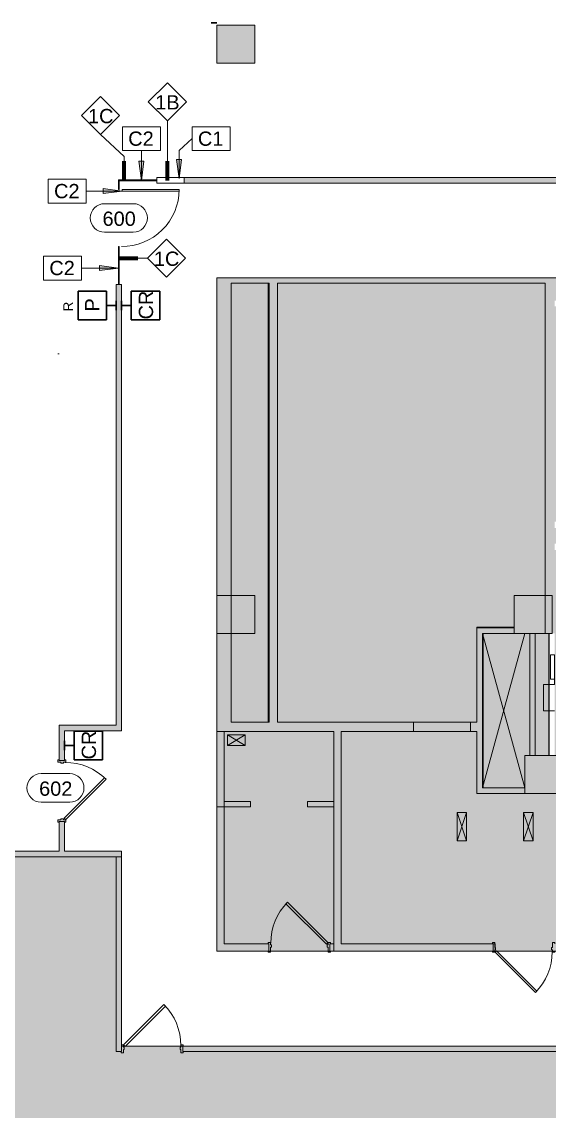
# Model space of a CAD drawing. Header units: inches. Extents: x 0 to 2024, y 708 to 2055.
# Drawn here: x 706 to 1039, y 708 to 1400 of the extents above; entities that cross this region are included whole.
import ezdxf

# ---------------------------------------------------------------- set-up
doc = ezdxf.new("R2010")
doc.units = ezdxf.units.IN
doc.header["$MEASUREMENT"] = 0
for name, color, linetype, lineweight in [('A-ANNO-KEYN', 231, 'Continuous', 9), ('A-ANNO-NOTE', 131, 'Continuous', 30), ('A-DETL', 90, 'Continuous', 9), ('A-DETL-GENF', 92, 'Continuous', 9), ('A-DOOR', 31, 'Continuous', 13), ('A-DOOR-IDEN', 31, 'Continuous', 9), ('A-WALL', 113, 'Continuous', 13), ('A-WALL-IDEN', 211, 'Continuous', 9), ('A-WALL-PATT', 111, 'Continuous', 13), ('B-CL', 7, 'Continuous', 9), ('CORE', 7, 'Continuous', 9), ('CORRIDOR', 7, 'Continuous', 9), ('E-ELEC-FIXT', 91, 'Continuous', 9), ('G-ANNO-TEXT', 4, 'Continuous', 9), ('I-WALL', 2, 'Continuous', 13), ('Victor Bldg - 6th Floor_LINK_dwg', 8, 'Continuous', 9)]:
    doc.layers.add(name, color=color, linetype=linetype, lineweight=lineweight)
doc.styles.add('Arial', font='arial.ttf', dxfattribs={"height": 9})
doc.styles.add('Swis721 Lt BT', font='swissl.ttf', dxfattribs={"height": 9})
doc.styles.add('Swis721 Lt BT_1', font='swissl.ttf', dxfattribs={"height": 6})

# ---------------------------------------------------------------- blocks, each defined once
blk = doc.blocks.new('Door - Single - Solid Door-7003415-Level XX  CONSTRUCTION')
at = {"layer": 'A-DOOR'}
h = blk.add_hatch(color=250, dxfattribs=at)
h.paths.add_polyline_path([(23.01, 2.97), (22.12, 2.97), (22.12, -0.15), (21.62, -0.15), (21.62, -1.65), (22.12, -1.65), (22.12, -3.15), (23.62, -3.15), (23.62, -2.4), (23.24, -2.4), (23.24, 2.22), (23.62, 2.22), (23.6, 2.97), (23.24, 2.97)], flags=0)
h.paths.add_polyline_path([(-14.13, 2.97), (-15.63, 2.97), (-15.63, 2.22), (-15.26, 2.22), (-15.26, -2.4), (-15.63, -2.4), (-15.63, -3.15), (-14.13, -3.15), (-14.13, -1.65), (-13.63, -1.65), (-13.63, -0.15), (-14.13, -0.15), (-14.13, 2.22)], flags=0)
at = {"layer": 'A-DOOR', "color": 8, "lineweight": 20}
for p, q in [((-15.63, 2.97), (-14.13, 2.97)), ((-15.63, 2.22), (-15.63, 2.97)), ((-14.13, 2.97), (-14.13, -0.15)), ((22.12, 2.97), (23.62, 2.97)), ((22.12, -0.15), (22.12, 2.97)), ((23.62, 2.97), (23.62, 2.22)), ((-15.63, -3.15), (-15.63, -2.4)), ((-14.13, -3.15), (-15.63, -3.15)), ((-14.13, -0.15), (-13.63, -0.15)), ((-14.13, -1.65), (-14.13, -3.15)), ((-13.63, -1.65), (-14.13, -1.65)), ((-13.03, -2.18), (-14.01, -3.15)), ((-14.01, -3.15), (11.45, -28.61)), ((-13.63, -0.15), (-13.63, -1.65)), ((12.42, -27.63), (-13.03, -2.18)), ((21.62, -0.15), (22.12, -0.15)), ((21.62, -1.65), (21.62, -0.15)), ((22.12, -1.65), (21.62, -1.65)), ((22.12, -3.15), (22.12, -1.65)), ((23.62, -3.15), (22.12, -3.15)), ((23.62, -2.4), (23.62, -3.15)), ((11.45, -28.61), (12.42, -27.63))]:
    blk.add_line(p, q, dxfattribs=at)
at = {"layer": 'A-DOOR', "lineweight": 9}
blk.add_arc((-14.01, -3.15), 36, 315, 0.5, dxfattribs=at)
blk = doc.blocks.new('Door - Single - Solid Door-V2-Level XX  CONSTRUCTION')
at = {"layer": 'A-DOOR'}
h = blk.add_hatch(color=250, dxfattribs=at)
h.paths.add_polyline_path([(-15.26, -3.15), (-14.13, -3.15), (-14.13, -1.65), (-13.63, -1.65), (-13.63, -0.15), (-14.13, -0.15), (-14.13, 2.97), (-15.63, 2.97), (-15.63, 2.22), (-15.26, 2.22), (-15.26, -2.4), (-15.63, -2.4), (-15.63, -3.15)], flags=0)
h.paths.add_polyline_path([(22.12, -3.15), (23.62, -3.15), (23.62, -2.4), (23.24, -2.4), (23.24, 2.22), (23.62, 2.22), (23.6, 2.97), (22.12, 2.97), (22.12, -0.15), (21.62, -0.15), (21.62, -1.65), (22.12, -1.65), (22.12, -2.89)], flags=0)
at = {"layer": 'A-DOOR', "color": 8, "lineweight": 20}
for p, q in [((-15.63, 2.97), (-14.13, 2.97)), ((-15.63, 2.22), (-15.63, 2.97)), ((-14.13, 2.97), (-14.13, -0.15)), ((22.12, 2.97), (23.62, 2.97)), ((22.12, -0.15), (22.12, 2.97)), ((23.62, 2.97), (23.62, 2.22)), ((-15.63, -3.15), (-15.63, -2.4)), ((-14.13, -3.15), (-15.63, -3.15)), ((-14.13, -0.15), (-13.63, -0.15)), ((-14.13, -1.65), (-14.13, -3.15)), ((-13.63, -1.65), (-14.13, -1.65)), ((-13.03, -2.18), (-14.01, -3.15)), ((-14.01, -3.15), (11.45, -28.61)), ((-13.63, -0.15), (-13.63, -1.65)), ((12.42, -27.63), (-13.03, -2.18)), ((21.62, -0.15), (22.12, -0.15)), ((21.62, -1.65), (21.62, -0.15)), ((22.12, -1.65), (21.62, -1.65)), ((22.12, -3.15), (22.12, -1.65)), ((23.62, -3.15), (22.12, -3.15)), ((23.62, -2.4), (23.62, -3.15)), ((11.45, -28.61), (12.42, -27.63))]:
    blk.add_line(p, q, dxfattribs=at)
at = {"layer": 'A-DOOR', "lineweight": 9}
blk.add_arc((-14.01, -3.15), 36, 315, 0.5, dxfattribs=at)
blk = doc.blocks.new('Door - Single - Solid Door-V3-Level XX  CONSTRUCTION')
at = {"layer": 'A-DOOR'}
h = blk.add_hatch(color=250, dxfattribs=at)
h.paths.add_polyline_path([(22.12, -2.41), (23.62, -2.41), (23.62, -1.66), (23.24, -1.66), (23.24, 1.84), (23.62, 1.84), (23.62, 2.59), (22.12, 2.59), (22.12, 1.09), (21.62, 1.09), (21.62, -0.41), (22.12, -0.41), (22.12, -1.66)], flags=0)
h.paths.add_polyline_path([(-15.26, -2.41), (-14.13, -2.41), (-14.13, -0.41), (-13.63, -0.41), (-13.63, 1.09), (-14.13, 1.09), (-14.13, 2.59), (-15.26, 2.59), (-15.26, -1.66), (-15.63, -1.66), (-15.63, -2.41)], flags=0)
at = {"layer": 'A-DOOR', "color": 8, "lineweight": 20}
for p, q in [((-14.01, 2.59), (11.45, 28.04)), ((11.45, 28.04), (12.42, 27.07)), ((12.42, 27.07), (-13.03, 1.62)), ((-14.13, 2.59), (-15.26, 2.59)), ((-14.13, 1.09), (-14.13, 2.59)), ((-13.63, 1.09), (-14.13, 1.09)), ((-13.03, 1.62), (-14.01, 2.59)), ((-13.63, -0.41), (-13.63, 1.09)), ((22.12, 1.09), (21.62, 1.09)), ((21.62, 1.09), (21.62, -0.41)), ((23.62, 2.59), (22.12, 2.59)), ((22.12, 2.59), (22.12, 1.09)), ((23.62, 1.84), (23.62, 2.59)), ((-15.63, -1.66), (-15.63, -2.41)), ((-15.63, -2.41), (-14.13, -2.41)), ((-14.13, -2.41), (-14.13, -0.41)), ((-14.13, -0.41), (-13.63, -0.41)), ((21.62, -0.41), (22.12, -0.41)), ((22.12, -0.41), (22.12, -2.41)), ((22.12, -2.41), (23.62, -2.41)), ((23.62, -2.41), (23.62, -1.66))]:
    blk.add_line(p, q, dxfattribs=at)
at = {"layer": 'A-DOOR', "lineweight": 9}
blk.add_arc((-14.01, 2.59), 36, 359.5, 45, dxfattribs=at)
blk = doc.blocks.new('Door - Single - Solid Door-V4-Level XX  CONSTRUCTION')
at = {"layer": 'A-DOOR'}
h = blk.add_hatch(color=250, dxfattribs=at)
h.paths.add_polyline_path([(-15.63, 2.08), (-15.63, 1.66), (-15.26, 1.66), (-15.26, -1.84), (-15.63, -1.84), (-15.63, -2.59), (-14.13, -2.59), (-14.13, -1.09), (-13.63, -1.09), (-13.63, 0.41), (-14.13, 0.41), (-14.13, 2.41), (-15.63, 2.41)], flags=0)
h.paths.add_polyline_path([(21.62, -1.09), (22.12, -1.09), (22.12, -2.59), (23.62, -2.59), (23.62, -1.84), (23.24, -1.83), (23.24, 1.66), (23.62, 1.66), (23.62, 2.41), (22.12, 2.41), (22.12, 0.41), (21.62, 0.41), (21.62, -0.76)], flags=0)
at = {"layer": 'A-DOOR', "color": 8, "lineweight": 20}
for p, q in [((-15.63, 2.41), (-14.13, 2.41)), ((-15.63, 1.66), (-15.63, 2.41)), ((-14.13, 2.41), (-14.13, 0.41)), ((-14.13, 0.41), (-13.63, 0.41)), ((-13.63, 0.41), (-13.63, -1.09)), ((21.62, 0.41), (22.12, 0.41)), ((21.62, -1.09), (21.62, 0.41)), ((22.12, 2.41), (23.62, 2.41)), ((22.12, 0.41), (22.12, 2.41)), ((23.62, 2.41), (23.62, 1.66)), ((-15.63, -2.59), (-15.63, -1.84)), ((-14.13, -2.59), (-15.63, -2.59)), ((-14.13, -1.09), (-14.13, -2.59)), ((-13.63, -1.09), (-14.13, -1.09)), ((-13.03, -1.62), (-14.01, -2.59)), ((-14.01, -2.59), (11.45, -28.04)), ((12.42, -27.07), (-13.03, -1.62)), ((22.12, -1.09), (21.62, -1.09)), ((22.12, -2.59), (22.12, -1.09)), ((23.62, -2.59), (22.12, -2.59)), ((23.62, -1.84), (23.62, -2.59)), ((11.45, -28.04), (12.42, -27.07))]:
    blk.add_line(p, q, dxfattribs=at)
at = {"layer": 'A-DOOR', "lineweight": 9}
blk.add_arc((-14.01, -2.59), 36, 315, 0.5, dxfattribs=at)
blk = doc.blocks.new('Victor Bldg - 6th Floor_LINK_dwg-6972721-Level XX  CONSTRUCTION')
at = {"layer": 'A-WALL-PATT', "color": 7, "lineweight": 9}
blk.add_line((728.72, 1189.93), (729.5, 1189.93), dxfattribs=at)
at = {"layer": 'B-CL', "flags": 128}
for points in [[(829, 1037.5), (853, 1037.5), (853, 1013.5), (829, 1013.5)], [(1016.5, 1037.5), (1040.5, 1037.5), (1040.5, 1013.5), (1016.5, 1013.5)]]:
    blk.add_lwpolyline(points, close=True, dxfattribs=at)
at = {"layer": 'CORE'}
for p, q in [((1016.5, 1013.5), (996.62, 1013.5)), ((1026.38, 1013.5), (1026.38, 936.5)), ((1029.88, 1013.5), (1029.88, 936.5)), ((1038.5, 1013.5), (1038.5, 936.5)), ((846.86, 949.5), (835.69, 949.5)), ((980.5, 900.5), (986.5, 882.5)), ((1022.5, 900.5), (1028.5, 882.5)), ((988.23, 813), (997.23, 813))]:
    blk.add_line(p, q, dxfattribs=at)
at = {"layer": 'CORE', "flags": 128}
for points in [[(1248, 1238), (1098, 1238), (829, 1238), (829, 951.5), (829, 904), (850.19, 904), (850.19, 907.5), (833.62, 907.5), (833.62, 951.5)], [(829, 951.5), (902.75, 951.5), (902.75, 813), (1004.5, 813), (1004.5, 817.63), (907.38, 817.63), (907.38, 951.5), (953, 951.5), (953, 957.5), (867.37, 957.5), (867.37, 1234.5), (1036, 1234.5), (1036, 1037.5)], [(838, 1013.5), (838, 957.5), (862, 957.5), (862, 1234.5), (838, 1234.5), (838, 1037.5)], [(1023.22, 912.5), (1315.38, 912.5), (1315.38, 924.5), (1047.22, 924.5), (1047.22, 936.5), (1023.22, 936.5), (1023.22, 912.5), (993, 912.5), (993, 951.5), (989, 951.5), (989, 957.5), (993, 957.5), (993, 1017.12), (1016.5, 1017.12)], [(1023.22, 1013.5), (996.62, 916), (996.62, 1013.5), (1023.22, 916), (996.62, 916)], [(1042, 964.63), (1035.06, 964.63), (1035.06, 981.26), (1042, 981.26), (1042, 984.63), (1042, 999.88), (1039.5, 999.88), (1039.5, 984.63), (1042, 984.63)], [(835.69, 942.65), (846.86, 949.5), (846.86, 942.65), (835.69, 942.65), (835.69, 949.5), (846.86, 942.65)], [(902.75, 904), (886.19, 904), (886.19, 907.5), (902.75, 907.5)], [(986.5, 900.5), (980.5, 882.5), (980.5, 900.5), (986.5, 900.5), (986.5, 882.5), (980.5, 882.5)], [(1028.5, 900.5), (1022.5, 882.5), (1022.5, 900.5), (1028.5, 900.5), (1028.5, 882.5), (1022.5, 882.5)]]:
    blk.add_lwpolyline(points, dxfattribs=at)
at = {"layer": 'CORRIDOR', "color": 10, "lineweight": 30}
blk.add_line((829, 1398.84), (825.5, 1398.84), dxfattribs=at)
blk = doc.blocks.new('Door - Glass Single - Patch - Long Handle-7072163-Level XX  CONSTRUCTION')
at = {"layer": 'A-DOOR', "lineweight": 20}
for p, q in [((17, -2), (18, -2)), ((17, -38), (17, -2)), ((18, -2), (18, -38)), ((18, -38), (17, -38))]:
    blk.add_line(p, q, dxfattribs=at)
at = {"layer": 'A-DOOR', "lineweight": 9}
blk.add_arc((18, -2), 36, 179.5, 270, dxfattribs=at)
blk = doc.blocks.new('PS - Junction Box _Wall Base_ - Card Reader-4868761-Level XX  CONSTRUCTION')
at = {"layer": 'E-ELEC-FIXT'}
for p, q in [((769.1875, 1221.875), (769, 1221.875)), ((769, 1219.125), (769.1875, 1219.125)), ((769.1875, 1221.875), (769.1875, 1219.125))]:
    blk.add_line(p, q, dxfattribs=at)
blk = doc.blocks.new('Door Tag - Door Tag-41184-Level XX  CONSTRUCTION')
at = {"layer": 'A-DOOR-IDEN'}
for p, q in [((-0.09375, 0.09375), (0.09375, 0.09375)), ((-0.09375, -0.09375), (0.09375, -0.09375))]:
    blk.add_line(p, q, dxfattribs=at)
for centre, start, end in [((-0.09375, 0), 90, 270), ((0.09375, 0), 270, 90)]:
    blk.add_arc(centre, 0.09375, start, end, dxfattribs=at)
blk = doc.blocks.new('Keynote Tag - Keynote Number - Boxed-135510-Level XX  CONSTRUCTION')
at = {"layer": 'A-ANNO-KEYN'}
for p, q in [((-0.125, -0.0792), (-0.125, 0.0781)), ((-0.125, 0.0781), (0.125, 0.0781)), ((0.125, 0.0781), (0.125, -0.0792)), ((-0.125, -0.0792), (0.125, -0.0792))]:
    blk.add_line(p, q, dxfattribs=at)
blk = doc.blocks.new('Wall Tag - 1_4_-62626-Level XX  CONSTRUCTION')
at = {"layer": 'A-WALL-IDEN'}
for p, q in [((-0.125, 0), (0, 0.125)), ((0, 0.125), (0.125, 0)), ((-0.125, 0), (0, -0.125)), ((0, -0.125), (0.125, 0))]:
    blk.add_line(p, q, dxfattribs=at)

msp = doc.modelspace()

# ---------------------------------------------------------------- hatches: boundary and pattern name
at = {"layer": 'A-ANNO-KEYN'}
for points in [[(781.45, 1299.5), (783.03, 1311.5), (779.87, 1311.5)], [(805.19, 1300.69), (806.77, 1312.69), (803.61, 1312.69)], [(769.31, 1292.71), (757.31, 1294.29), (757.31, 1291.13)], [(767.05, 1244.14), (755.05, 1245.72), (755.05, 1242.56)]]:
    msp.add_hatch(color=256, dxfattribs=at).paths.add_polyline_path(points, flags=0)
at = {"layer": 'A-DETL-GENF'}
h = msp.add_hatch(color=7, dxfattribs=at)
h.paths.add_polyline_path([(3.5, 707.56), (34.12, 707.56), (34.12, 728.5), (12, 728.5), (12, 716.5), (3.5, 716.5)], flags=0)
h.paths.add_polyline_path([(34.12, 814.5), (34.12, 896.5), (12, 896.5), (12, 884.5), (3.5, 884.5), (3.5, 826.5), (12, 826.5), (12, 814.5), (30, 814.5)], flags=0)
h.paths.add_polyline_path([(22.25, 982.5), (34.12, 982.5), (34.12, 1064.5), (12, 1064.5), (12, 1052.5), (3.5, 1052.5), (3.5, 994.5), (12, 994.5), (12, 982.5), (13.76, 982.5)], flags=0)
h.paths.add_polyline_path([(493, 1013.5), (517, 1013.5), (517, 1037.5), (493, 1037.5), (493, 1013.75)], flags=0)
h.paths.add_polyline_path([(24.37, 1150.5), (34.12, 1150.5), (34.12, 1206), (24.37, 1206), (24.37, 1249.75), (5.5, 1249.75), (5.5, 1242), (0, 1242), (0, 1162.5), (12, 1162.5), (12, 1150.5), (22.25, 1150.5)], flags=0)
h.paths.add_polyline_path([(22.25, 1301.25), (24.37, 1301.25), (24.37, 1355.38), (34.12, 1355.38), (34.12, 1400.5), (12, 1400.5), (12, 1387), (0, 1387), (0, 1309), (5.5, 1309), (5.5, 1301.25)], flags=0)
h.paths.add_polyline_path([(1455, 1371.5), (1455, 1399.5), (1427, 1399.5), (1427, 1371.5), (1453, 1371.5)], flags=0)
h.paths.add_polyline_path([(1815, 1371.5), (1815, 1399.5), (1787, 1399.5), (1787, 1371.5), (1813.84, 1371.5)], flags=0)
h.paths.add_polyline_path([(829, 1373.5), (853, 1373.5), (853, 1397.5), (829, 1397.5)], flags=0)
h.paths.add_polyline_path([(493, 1373.5), (517, 1373.5), (517, 1397.5), (493, 1397.5), (493, 1373.75)], flags=0)
h.paths.add_polyline_path([(1069, 1373.5), (1093, 1373.5), (1093, 1397.5), (1069, 1397.5)], flags=0)
h.paths.add_polyline_path([(12, 1486.5), (34.12, 1486.5), (34.12, 1568.5), (12, 1568.5), (12, 1555), (3.5, 1555), (3.5, 1500), (12, 1500)], flags=0)
h.paths.add_polyline_path([(24.37, 1654.5), (34.12, 1654.5), (34.12, 1736.5), (12, 1736.5), (12, 1723), (3.5, 1723), (3.5, 1668), (12, 1668), (12, 1654.5)], flags=0)
h.paths.add_polyline_path([(1787, 1731.5), (1815, 1731.5), (1815, 1759.5), (1787, 1759.5), (1787, 1733.5)], flags=0)
h.paths.add_polyline_path([(1069, 1733.5), (1093, 1733.5), (1093, 1757.5), (1069, 1757.5)], flags=0)
h.paths.add_polyline_path([(1429, 1733.5), (1453, 1733.5), (1453, 1757.5), (1429, 1757.5)], flags=0)
h.paths.add_polyline_path([(517, 1733.5), (517, 1757.5), (493, 1757.5), (493, 1733.5)], flags=0)
h.paths.add_polyline_path([(829, 1733.5), (853, 1733.5), (853, 1757.5), (829, 1757.5)], flags=0)
h.paths.add_polyline_path([(24.37, 1822.5), (34.12, 1822.5), (34.12, 1872.5), (24.37, 1872.5), (24.37, 1923.25), (5.5, 1923.25), (5.5, 1915.5), (0, 1915.5), (0, 1836), (12, 1836), (12, 1822.5)], flags=0)
h.paths.add_polyline_path([(24.37, 1974.75), (24.37, 2031.38), (37.25, 2031.38), (37.25, 2049.5), (29.5, 2049.5), (29.5, 2055), (0, 2055), (0, 1982.5), (5.5, 1982.5), (5.5, 1974.75)], flags=0)
h.paths.add_polyline_path([(517, 2021.5), (517, 2035.5), (543, 2035.5), (543, 2051.5), (480, 2051.5), (480, 2052.5), (447.75, 2052.5), (447.75, 2031.38), (493, 2031.38), (493, 2021.5), (499.38, 2021.5)], flags=0)
h.paths.add_polyline_path([(1039, 2021.5), (1063, 2021.5), (1063, 2035.5), (1083, 2035.5), (1083, 2051.5), (1019, 2051.5), (1019, 2035.5), (1039, 2035.5)], flags=0)
h.paths.add_polyline_path([(1399, 2021.5), (1423, 2021.5), (1423, 2035.5), (1443, 2035.5), (1443, 2051.5), (1379, 2051.5), (1379, 2035.5), (1399, 2035.5)], flags=0)
h.paths.add_polyline_path([(685.5, 2021.5), (703, 2021.5), (703, 2035.5), (723, 2035.5), (723, 2051.5), (659, 2051.5), (659, 2035.5), (679, 2035.5), (679, 2021.5)], flags=0)
h.paths.add_polyline_path([(1759, 2021.5), (1783, 2021.5), (1783, 2035.5), (1803, 2035.5), (1803, 2051.5), (1739, 2051.5), (1739, 2035.5), (1759, 2035.5)], flags=0)
h.paths.add_polyline_path([(407.75, 2031.38), (407.75, 2052.5), (360.75, 2052.5), (360.75, 2031.38)], flags=0)
h.paths.add_polyline_path([(88.75, 2031.38), (135.25, 2031.38), (135.25, 2052.5), (126.25, 2052.5), (126.25, 2055), (96.5, 2055), (96.5, 2049.5), (88.75, 2049.5)], flags=0)
h.paths.add_polyline_path([(177.75, 2031.38), (226.75, 2031.38), (226.75, 2052.5), (177.75, 2052.5)], flags=0)
h.paths.add_polyline_path([(318.25, 2031.38), (318.25, 2052.5), (269.38, 2052.5), (269.38, 2031.38)], flags=0)
h.paths.add_polyline_path([(598, 2035.5), (604, 2035.5), (604, 2047.5), (598, 2047.5)], flags=0)
h.paths.add_polyline_path([(784, 2035.5), (784, 2047.5), (778, 2047.5), (778, 2035.5)], flags=0)
h.paths.add_polyline_path([(839, 2035.5), (903, 2035.5), (903, 2051.5), (839, 2051.5)], flags=0)
h.paths.add_polyline_path([(1144, 2035.5), (1144, 2047.5), (1138, 2047.5), (1138, 2035.5)], flags=0)
h.paths.add_polyline_path([(1199, 2035.5), (1263, 2035.5), (1263, 2051.5), (1199, 2051.5), (1199, 2035.75)], flags=0)
h.paths.add_polyline_path([(958, 2035.5), (964, 2035.5), (964, 2047.5), (958, 2047.5)], flags=0)
h.paths.add_polyline_path([(1983, 2035.5), (1983, 2051.5), (1919, 2051.5), (1919, 2035.5)], flags=0)
h.paths.add_polyline_path([(1324, 2035.5), (1324, 2047.5), (1318, 2047.5), (1318, 2035.5)], flags=0)
h.paths.add_polyline_path([(1559, 2035.5), (1623, 2035.5), (1623, 2051.5), (1559, 2051.5)], flags=0)
h.paths.add_polyline_path([(1684, 2035.5), (1684, 2047.5), (1678, 2047.5), (1678, 2035.5)], flags=0)
h.paths.add_polyline_path([(1864, 2035.5), (1864, 2047.5), (1858, 2047.5), (1858, 2035.5)], flags=0)
h.paths.add_polyline_path([(1498, 2035.5), (1504, 2035.5), (1504, 2047.5), (1498, 2047.5), (1498, 2043.5)], flags=0)
h = msp.add_hatch(color=9, dxfattribs=at)
h.paths.add_polyline_path([(1843, 707.56), (2023.53, 707.56), (2023.53, 2035.5), (1783, 2035.5), (1783, 2021.5), (1759, 2021.5), (1759, 2035.5), (1443, 2035.5), (1443, 1757.5), (1453, 1757.5), (1453, 1733.5), (1443, 1733.5), (1443, 1399.5), (1455, 1399.5), (1455, 1371.5), (1443, 1371.5), (1443, 1301.25), (1883.86, 1301.25), (1883.86, 1238), (1986, 1238), (1986, 749.5), (807.87, 749.5), (807.87, 748.75), (806.37, 748.75), (806.37, 750.75), (805.87, 750.75), (805.87, 752.25), (806.37, 752.25), (806.37, 753), (770.12, 753), (770.12, 752.25), (770.62, 752.25), (770.62, 750.75), (770.12, 750.75), (770.12, 748.75), (768.62, 748.75), (768.62, 749.5), (765.5, 749.5), (765.5, 872.5), (34.12, 872.5), (34.12, 814.5), (30, 814.5), (30, 728.5), (34.12, 728.5), (34.12, 707.56), (1819, 707.56)], flags=0)
h.paths.add_polyline_path([(1004.38, 813), (1040.62, 813), (1040.62, 813.75), (1040.12, 813.75), (1040.12, 815.25), (1040.62, 815.25), (1040.62, 818.38), (1042.12, 818.38), (1042.12, 817.63), (1052.5, 817.63), (1052.5, 912.5), (993, 912.5), (993, 951.5), (907.38, 951.5), (907.38, 817.63), (1002.88, 817.63), (1002.89, 818.38), (1004.38, 818.38), (1004.38, 815.25), (1004.88, 815.25), (1004.88, 813.75), (1004.38, 813.75)], flags=0)
h.paths.add_polyline_path([(899.19, 813), (899.19, 815.38), (898.69, 815.38), (898.69, 816.88), (899.19, 816.88), (899.19, 818.38), (900.69, 818.38), (900.69, 817.63), (902.75, 817.63), (902.75, 951.5), (833.62, 951.5), (833.62, 817.63), (861.44, 817.63), (861.44, 818.38), (862.94, 818.38), (862.94, 816.88), (863.44, 816.88), (863.44, 815.38), (862.94, 815.38), (862.94, 813), (899.06, 813)], flags=0)
h.paths.add_polyline_path([(1286.13, 813), (1286.63, 813), (1286.63, 814.75), (1286.13, 814.75), (1286.13, 816.25), (1286.63, 816.25), (1286.63, 817.75), (1288.13, 817.75), (1288.13, 817), (1321.5, 817), (1321.5, 865.13), (1290.75, 865.13), (1290.75, 912.5), (1058.5, 912.5), (1058.5, 817), (1248.88, 817), (1248.88, 817.75), (1250.38, 817.75), (1250.38, 816.25), (1250.88, 816.25), (1250.88, 814.75), (1250.38, 814.75), (1250.38, 813), (1260.07, 813)], flags=0)
h.paths.add_polyline_path([(1825.13, 818), (1947.62, 818), (1947.62, 994.5), (1842, 994.5), (1842, 1002.5), (1843.49, 1002.5), (1843.49, 1138.5), (1842, 1138.5), (1842, 1141.5), (1737.13, 1141.5), (1737.13, 818), (1765.42, 818)], flags=0)
h.paths.add_polyline_path([(1953.63, 818), (1977, 818), (1977, 994.5), (1953.63, 994.5), (1953.63, 839.25)], flags=0)
h.paths.add_polyline_path([(1730.13, 818), (1730.13, 1140.5), (1637.5, 1140.5), (1637.5, 1106.5), (1630.5, 1106.5), (1630.5, 1064.5), (1637.5, 1064.5), (1637.5, 1001.5), (1630.5, 1001.5), (1630.5, 959.5), (1637.5, 959.5), (1637.5, 897.5), (1630.5, 897.5), (1630.5, 855.5), (1637.5, 855.5), (1637.5, 818)], flags=0)
h.paths.add_polyline_path([(1484.5, 818), (1484.5, 855.5), (1491.5, 855.5), (1491.5, 897.5), (1484.5, 897.5), (1484.5, 959.5), (1491.5, 959.5), (1491.5, 1001.5), (1484.5, 1001.5), (1484.5, 1064.5), (1491.5, 1064.5), (1491.5, 1106.5), (1484.5, 1106.5), (1484.5, 1153.5), (1388.5, 1153.5), (1388.5, 1106.5), (1381.5, 1106.5), (1381.5, 1143.5), (1321.5, 1143.5), (1321.5, 1013.5), (1323.13, 1013.5), (1323.13, 1014.25), (1324.63, 1014.25), (1324.65, 1012.75), (1325.13, 1012.75), (1325.13, 1011.25), (1324.63, 1011.25), (1324.63, 1008.5), (1360.88, 1008.5), (1360.88, 1011.25), (1360.38, 1011.25), (1360.38, 1012.75), (1360.88, 1012.75), (1360.88, 1014.25), (1362.38, 1014.25), (1362.38, 1013.5), (1381.5, 1013.5), (1381.5, 1064.5), (1388.5, 1064.5), (1388.5, 818)], flags=0)
h.paths.add_polyline_path([(1318, 868.63), (1318, 912.5), (1294.25, 912.5), (1294.25, 868.63)], flags=0)
h.paths.add_polyline_path([(1023.22, 916), (1023.22, 936.5), (1026.38, 936.5), (1026.38, 1013.5), (1029.88, 1013.5), (1029.88, 936.5), (1038.55, 936.5), (1038.55, 1013.5), (1036, 1013.5), (1036, 1234.5), (867.37, 1234.5), (867.37, 957.5), (993, 957.5), (993, 1017.5), (1016.5, 1017.5), (1016.5, 1013.5), (997, 1013.5), (997, 916)], flags=0)
h.paths.add_polyline_path([(1257.5, 924.5), (1257.5, 960.5), (1261, 960.5), (1261, 928), (1317.25, 928), (1317.25, 929.12), (1318.75, 929.12), (1318.75, 929.62), (1320.25, 929.62), (1320.25, 929.12), (1321.5, 929.12), (1321.5, 965.37), (1320.25, 965.37), (1320.25, 964.87), (1318.75, 964.87), (1318.75, 965.37), (1317.25, 965.37), (1317.25, 966.87), (1318, 966.87), (1318, 1004.12), (1261, 1004.12), (1261, 1009.12), (1318, 1009.12), (1318, 1066.12), (1042, 1066.12), (1042, 1013.5), (1042.05, 1013.5), (1042.05, 936.5), (1047.22, 936.5), (1047.22, 924.5), (1249.2, 924.5)], flags=0)
h.paths.add_polyline_path([(861.37, 957.5), (861.37, 1234.5), (838, 1234.5), (838, 957.5)], flags=0)
h.paths.add_polyline_path([(1980, 1000.5), (1980, 1232), (1886.36, 1232), (1886.36, 1230.94), (1887.11, 1230.94), (1887.11, 1229.44), (1885.61, 1229.44), (1885.61, 1228.94), (1884.11, 1228.94), (1884.11, 1229.44), (1880.36, 1229.44), (1880.36, 1193.19), (1884.11, 1193.19), (1884.11, 1193.69), (1885.61, 1193.69), (1885.61, 1193.19), (1887.11, 1193.19), (1887.11, 1191.69), (1886.36, 1191.69), (1886.36, 1138.5), (1885.99, 1138.5), (1885.99, 1000.5), (1977, 1000.5)], flags=0)
h.paths.add_polyline_path([(1876.99, 1002.5), (1876.99, 1138.5), (1848.11, 1138.5), (1848.11, 1002.5), (1876.13, 1002.5)], flags=0)
h.paths.add_polyline_path([(1317.73, 1070.12), (1318, 1070.12), (1318, 1080.12), (1042, 1080.12), (1042, 1070.12), (1249.2, 1070.12)], flags=0)
h.paths.add_polyline_path([(1317.79, 1084.12), (1318, 1084.12), (1318, 1149.63), (1317.25, 1149.63), (1317.25, 1151.13), (1319.25, 1151.13), (1319.25, 1151.63), (1320.75, 1151.63), (1320.75, 1151.13), (1322.25, 1151.13), (1322.25, 1149.63), (1321.5, 1149.63), (1321.5, 1147), (1381.5, 1147), (1381.5, 1234.5), (1379.13, 1234.5), (1379.13, 1233.75), (1377.63, 1233.75), (1377.63, 1235.25), (1377.13, 1235.25), (1377.13, 1236.75), (1377.63, 1236.75), (1377.63, 1238), (1341.38, 1238), (1341.38, 1236.75), (1341.88, 1236.75), (1341.88, 1235.25), (1341.38, 1235.25), (1341.38, 1233.75), (1339.88, 1233.75), (1339.88, 1234.5), (1321.5, 1234.5), (1321.5, 1188.88), (1322.25, 1188.88), (1322.25, 1187.38), (1320.75, 1187.38), (1320.75, 1186.88), (1319.25, 1186.88), (1319.25, 1187.38), (1317.25, 1187.38), (1317.25, 1188.88), (1318, 1188.88), (1318, 1199), (1248, 1199), (1248, 1191.75), (1242, 1191.75), (1242, 1215.75), (1104, 1215.75), (1104, 1191.75), (1098, 1191.75), (1098, 1220), (1042, 1220), (1042, 1084.12), (1249.2, 1084.12)], flags=0)
h.paths.add_polyline_path([(1829.94, 1146.5), (1880.36, 1146.5), (1880.36, 1189.88), (1879.63, 1189.88), (1879.63, 1154), (1828.63, 1154), (1828.63, 1146.5)], flags=0)
h.paths.add_polyline_path([(1767.13, 1146.5), (1767.13, 1233.38), (1636.5, 1233.38), (1636.5, 1147.5), (1737.13, 1147.5), (1737.13, 1146.5), (1765.42, 1146.5)], flags=0)
h.paths.add_polyline_path([(1406.25, 1165.5), (1488, 1165.5), (1488, 1234.5), (1443.88, 1234.5), (1443.88, 1233.75), (1442.38, 1233.75), (1442.38, 1235.25), (1441.88, 1235.25), (1441.88, 1236.75), (1442.38, 1236.75), (1442.38, 1238), (1406.12, 1238), (1406.12, 1236.75), (1406.62, 1236.75), (1406.62, 1235.25), (1406.12, 1235.25), (1406.12, 1233.75), (1404.62, 1233.75), (1404.62, 1234.5), (1402, 1234.5), (1402, 1228.5), (1385, 1228.5), (1385, 1165.5), (1402, 1165.5)], flags=0)
h.paths.add_polyline_path([(1248, 1202.5), (1318, 1202.5), (1318, 1234.5), (1248, 1234.5), (1248, 1215.75)], flags=0)
h.paths.add_polyline_path([(1104, 1219.75), (1244.5, 1219.75), (1244.5, 1232), (1101.5, 1232), (1101.5, 1219.75)], flags=0)
h.paths.add_polyline_path([(1087, 1223.5), (1098, 1223.5), (1098, 1234.5), (1042, 1234.5), (1042, 1223.5)], flags=0)
h.paths.add_polyline_path([(1398.5, 1232), (1398.5, 1234.5), (1385, 1234.5), (1385, 1232), (1388.5, 1232)], flags=0)
h.paths.add_polyline_path([(1815, 1371.5), (1787, 1371.5), (1787, 1399.5), (1815, 1399.5)], flags=0)
h.paths.add_polyline_path([(1787, 1731.5), (1787, 1759.5), (1815, 1759.5), (1815, 1731.5)], flags=0)
at = {"layer": 'A-WALL-PATT', "lineweight": 9}
for points in [[(1042, 1297.75), (1109, 1297.75), (1109, 1301.25), (808.5, 1301.25), (808.5, 1297.75), (1036, 1297.75)], [(765.5, 952), (769, 952), (769, 1233.75), (765.5, 1233.75), (765.5, 955.5)], [(1098, 1234.5), (1098, 1238), (829, 1238), (829, 1234.5), (1042, 1234.5)], [(838, 951.5), (838, 1234.5), (829, 1234.5), (829, 951.5), (833.62, 951.5)], [(861.37, 957.5), (867.37, 957.5), (867.37, 1234.5), (861.37, 1234.5), (861.37, 1057.85)], [(1038.55, 1013.5), (1042, 1013.5), (1042, 1234.5), (1036, 1234.5), (1036, 1013.5)], [(993, 912.5), (997, 912.5), (997, 1017.5), (993, 1017.5), (993, 916)], [(997, 1013.5), (1016.5, 1013.5), (1016.5, 1017.5), (997, 1017.5)], [(1029.88, 936.5), (1029.88, 1013.5), (1026.38, 1013.5), (1026.38, 936.5)], [(732.78, 952), (765.5, 952), (765.5, 955.5), (729.5, 955.5), (729.5, 952)], [(867.37, 951.5), (993, 951.5), (993, 957.5), (838, 957.5), (838, 951.5), (861.37, 951.5)], [(829, 817.63), (833.62, 817.63), (833.62, 951.5), (829, 951.5), (829, 882.71)], [(907.38, 817.63), (907.38, 951.5), (902.75, 951.5), (902.75, 817.63)], [(1047.22, 912.5), (1047.22, 936.5), (1023.22, 936.5), (1023.22, 912.5), (1029.88, 912.5)], [(1023.22, 912.5), (1023.22, 916), (997, 916), (997, 912.5), (1022.69, 912.5)], [(34.12, 872.5), (729.5, 872.5), (729.5, 876), (34.12, 876)], [(732.99, 872.5), (769, 872.5), (769, 876), (729.5, 876), (729.5, 872.5), (732.78, 872.5)], [(765.5, 749.5), (769, 749.5), (769, 872.5), (765.5, 872.5), (765.5, 795.13)], [(1765.42, 749.5), (1982.5, 749.5), (1982.5, 753), (807.5, 753), (807.5, 749.5), (1507.31, 749.5)]]:
    msp.add_hatch(color=7, dxfattribs=at).paths.add_polyline_path(points, flags=0)
h = msp.add_hatch(color=7, dxfattribs=at)
h.paths.add_polyline_path([(733, 876), (732.99, 894.75), (729.5, 894.75), (729.5, 876), (732.99, 876)], flags=0)
h.paths.add_polyline_path([(732.78, 933.25), (733, 933.25), (732.99, 952), (729.5, 952), (729.5, 933.25)], flags=0)
h = msp.add_hatch(color=7, dxfattribs=at)
h.paths.add_polyline_path([(907.38, 813), (1003.25, 813), (1003.25, 817.63), (900.31, 817.63), (900.31, 813), (902.75, 813)], flags=0)
h.paths.add_polyline_path([(861.81, 813), (861.81, 817.63), (829, 817.63), (829, 813), (833.62, 813)], flags=0)
h.paths.add_polyline_path([(1041.75, 813), (1058.5, 813), (1058.5, 817.63), (1041.75, 817.63), (1041.75, 817)], flags=0)

# ---------------------------------------------------------------- linework, layer by layer
at = {"layer": 'A-ANNO-KEYN'}
for p, q in [((805.19, 1318.3), (813.4, 1325.82)), ((781.45, 1299.5), (781.45, 1318.26)), ((805.19, 1300.69), (805.19, 1318.3)), ((783.03, 1311.5), (779.87, 1311.5)), ((779.87, 1311.5), (781.45, 1299.5)), ((781.45, 1299.5), (783.03, 1311.5)), ((806.77, 1312.69), (803.61, 1312.69)), ((803.61, 1312.69), (805.19, 1300.69)), ((805.19, 1300.69), (806.77, 1312.69)), ((769.31, 1292.71), (757.31, 1294.29)), ((757.31, 1294.29), (757.31, 1291.13)), ((769.31, 1292.71), (746.67, 1292.71)), ((757.31, 1291.13), (769.31, 1292.71)), ((767.05, 1244.14), (755.05, 1245.72)), ((755.05, 1245.72), (755.05, 1242.56)), ((767.05, 1244.14), (743.69, 1244.14)), ((755.05, 1242.56), (767.05, 1244.14))]:
    msp.add_line(p, q, dxfattribs=at)
at = {"layer": 'A-ANNO-NOTE'}
for p, q in [((759.5, 1229.5), (741.5, 1229.5)), ((741.5, 1229.5), (741.5, 1211.5)), ((759.5, 1211.5), (759.5, 1229.5)), ((775, 1229.5), (775, 1211.5)), ((793, 1229.5), (775, 1229.5)), ((793, 1211.5), (793, 1229.5)), ((765.5, 1220.5), (759.5, 1220.5)), ((765.5, 1223.5), (765.5, 1217.5)), ((769, 1217.5), (769, 1223.5)), ((769, 1220.5), (775, 1220.5)), ((741.5, 1211.5), (759.5, 1211.5)), ((775, 1211.5), (793, 1211.5)), ((739, 951.75), (739, 933.75)), ((757, 951.75), (739, 951.75)), ((757, 933.75), (757, 951.75)), ((733, 939.75), (733, 945.75)), ((733, 942.75), (739, 942.75)), ((739, 933.75), (757, 933.75))]:
    msp.add_line(p, q, dxfattribs=at)
at = {"layer": 'A-DETL'}
for p, q in [((829, 1397.5), (829, 1373.5)), ((853, 1397.5), (829, 1397.5)), ((853, 1373.5), (853, 1397.5)), ((829, 1373.5), (853, 1373.5)), ((808.5, 1301.25), (791.25, 1301.25)), ((791.25, 1301.25), (791.25, 1297.75)), ((791.25, 1297.75), (808.5, 1297.75)), ((1491.5, 1238), (829, 1238)), ((829, 1238), (829, 813)), ((769, 872.5), (34.12, 872.5)), ((769, 753), (769, 872.5)), ((829, 813), (1321.5, 813)), ((1982.5, 753), (769, 753))]:
    msp.add_line(p, q, dxfattribs=at)
at = {"layer": 'A-WALL', "color": 55}
msp.add_line((767.5, 1233.75), (767, 1233.75), dxfattribs=at)
at = {"layer": 'A-WALL', "color": 8, "lineweight": 20}
for p, q in [((829, 951.5), (829, 813)), ((833.62, 817.63), (833.62, 951.5)), ((902.75, 951.5), (902.75, 817.63)), ((907.38, 817.63), (907.38, 951.5)), ((861.81, 817.63), (833.62, 817.63)), ((861.81, 813), (861.81, 817.63)), ((902.75, 817.63), (900.31, 817.63)), ((900.31, 817.63), (900.31, 813)), ((1003.25, 817.63), (907.38, 817.63)), ((1003.25, 813), (1003.25, 817.63)), ((829, 813), (861.81, 813)), ((900.31, 813), (1003.25, 813))]:
    msp.add_line(p, q, dxfattribs=at)
at = {"layer": 'A-WALL-IDEN'}
for p, q in [((797.83, 1299.5), (797.83, 1337.11)), ((770.69, 1314.64), (755.69, 1328.44)), ((770.69, 1299.5), (770.69, 1314.64)), ((767.25, 1250.41), (785.25, 1250.41))]:
    msp.add_line(p, q, dxfattribs=at)
at = {"layer": 'A-WALL-IDEN', "lineweight": 90}
for p, q in [((770.69, 1299.5), (770.69, 1311.5)), ((797.83, 1299.5), (797.83, 1311.5)), ((767.25, 1250.41), (779.25, 1250.41))]:
    msp.add_line(p, q, dxfattribs=at)
at = {"layer": 'I-WALL', "color": 8, "lineweight": 20}
for p, q in [((1105.5, 1301.25), (808.5, 1301.25)), ((808.5, 1301.25), (808.5, 1297.75)), ((808.5, 1297.75), (1109, 1297.75)), ((767, 1233.75), (765.5, 1233.75)), ((765.5, 1233.75), (765.5, 955.5)), ((769, 1233.75), (767.5, 1233.75)), ((769, 952), (769, 1233.75)), ((1340.25, 1238), (829, 1238)), ((829, 1238), (829, 951.5)), ((838, 1234.5), (861.37, 1234.5)), ((838, 957.5), (838, 1234.5)), ((861.37, 1234.5), (861.37, 957.5)), ((867.37, 1234.5), (1036, 1234.5)), ((867.37, 957.5), (867.37, 1234.5)), ((1036, 1234.5), (1036, 1013.5)), ((993, 1017.5), (993, 957.5)), ((1016.5, 1017.5), (993, 1017.5)), ((1016.5, 1013.5), (1016.5, 1017.5)), ((997, 916), (997, 1013.5)), ((997, 1013.5), (1016.5, 1013.5)), ((1026.38, 1013.5), (1026.38, 936.5)), ((1029.88, 1013.5), (1026.38, 1013.5)), ((1029.88, 936.5), (1029.88, 1013.5)), ((1036, 1013.5), (1038.55, 1013.5)), ((1038.55, 1013.5), (1038.55, 936.5)), ((765.5, 955.5), (729.5, 955.5)), ((729.5, 955.5), (729.5, 933.25)), ((861.37, 957.5), (838, 957.5)), ((993, 957.5), (867.37, 957.5)), ((733, 952), (769, 952)), ((733, 933.25), (733, 952)), ((833.62, 951.5), (902.75, 951.5)), ((907.38, 951.5), (993, 951.5)), ((993, 951.5), (993, 912.5)), ((1023.22, 936.5), (1023.22, 916)), ((1026.38, 936.5), (1023.22, 936.5)), ((1038.55, 936.5), (1029.88, 936.5)), ((729.5, 933.25), (733, 933.25)), ((1023.22, 916), (997, 916)), ((993, 912.5), (1047.22, 912.5)), ((733, 894.75), (729.5, 894.75)), ((729.5, 894.75), (729.5, 876)), ((733, 876), (733, 894.75)), ((729.5, 876), (34.12, 876)), ((34.12, 872.5), (765.5, 872.5)), ((769, 876), (733, 876)), ((765.5, 872.5), (765.5, 749.5)), ((769, 749.5), (769, 876)), ((765.5, 749.5), (769, 749.5)), ((1982.5, 753), (807.5, 753)), ((807.5, 753), (807.5, 749.5)), ((807.5, 749.5), (1986, 749.5))]:
    msp.add_line(p, q, dxfattribs=at)
at = {"layer": 'I-WALL'}
for p, q in [((767, 1299.75), (767, 1293.75)), ((791.25, 1299.75), (767, 1299.75)), ((767.5, 1293.75), (767.5, 1299.25)), ((767.5, 1299.25), (791.25, 1299.25)), ((791.25, 1299.25), (791.25, 1299.75)), ((767, 1293.75), (767.5, 1293.75)), ((767.5, 1257.75), (767, 1257.75)), ((767, 1257.75), (767, 1233.75)), ((767.5, 1233.75), (767.5, 1257.75))]:
    msp.add_line(p, q, dxfattribs=at)

# ---------------------------------------------------------------- block references
at = {"layer": 'A-ANNO-KEYN', "xscale": 95.99999999999994, "yscale": 95.99999999999994, "zscale": 95.99999999999994}
for p in [(781.45, 1325.87), (825.4, 1325.87), (734.67, 1292.77), (731.69, 1244.19)]:
    msp.add_blockref('Keynote Tag - Keynote Number - Boxed-135510-Level XX  CONSTRUCTION', p, dxfattribs=at)
at = {"layer": 'A-DOOR'}
for name, p, rotation in [('Door - Glass Single - Patch - Long Handle-7072163-Level XX  CONSTRUCTION', (767.25, 1275.75), 89.9999999999999), ('Door - Single - Solid Door-V4-Level XX  CONSTRUCTION', (731.16, 910.01), 90), ('Door - Single - Solid Door-7003415-Level XX  CONSTRUCTION', (885.06, 815.22), 180)]:
    msp.add_blockref(name, p, dxfattribs=dict(at, rotation=rotation))
for name, p in [('Door - Single - Solid Door-V2-Level XX  CONSTRUCTION', (1018.51, 815.4)), ('Door - Single - Solid Door-V3-Level XX  CONSTRUCTION', (784.26, 751.16))]:
    msp.add_blockref(name, p, dxfattribs=at)
at = {"layer": 'A-DOOR-IDEN', "xscale": 95.99999999999994, "yscale": 95.99999999999994, "zscale": 95.99999999999994}
for p in [(767.25, 1275.75), (727.25, 916)]:
    msp.add_blockref('Door Tag - Door Tag-41184-Level XX  CONSTRUCTION', p, dxfattribs=at)
at = {"layer": 'A-WALL-IDEN', "xscale": 95.99999999999994, "yscale": 95.99999999999994, "zscale": 95.99999999999994}
for p in [(797.83, 1349.11), (755.69, 1340.44), (797.25, 1250.41)]:
    msp.add_blockref('Wall Tag - 1_4_-62626-Level XX  CONSTRUCTION', p, dxfattribs=at)
at = {"layer": 'E-ELEC-FIXT'}
msp.add_blockref('PS - Junction Box _Wall Base_ - Card Reader-4868761-Level XX  CONSTRUCTION', (0, 0), dxfattribs=at)
at = {"layer": 'Victor Bldg - 6th Floor_LINK_dwg', "color": 7}
msp.add_blockref('Victor Bldg - 6th Floor_LINK_dwg-6972721-Level XX  CONSTRUCTION', (0, 0), dxfattribs=at)

# ---------------------------------------------------------------- texts
at = {"layer": 'A-ANNO-KEYN', "char_height": 9, "width": 19.695, "attachment_point": 1, "style": 'Arial'}
for s, insert in [('C2', (773.16, 1330.32)), ('C1', (817.11, 1330.32)), ('C2', (726.39, 1297.22)), ('C2', (723.4, 1248.65))]:
    msp.add_mtext(s, dxfattribs=dict(at, insert=insert))
at = {"layer": 'A-ANNO-NOTE', "lineweight": 9, "char_height": 9, "attachment_point": 1, "rotation": 90, "style": 'Swis721 Lt BT'}
for s, insert, width in [('CR', (779.82, 1211.69), 20.604), ('P', (745.91, 1216.67), 9.393), ('CR', (743.82, 933.94), 20.604)]:
    msp.add_mtext(s, dxfattribs=dict(at, insert=insert, width=width))
at = {"layer": 'A-DOOR-IDEN', "char_height": 9, "width": 24.543, "attachment_point": 1, "style": 'Swis721 Lt BT'}
for s, insert in [('600', (756.95, 1279.77)), ('602', (716.95, 920.02))]:
    msp.add_mtext(s, dxfattribs=dict(at, insert=insert))
at = {"layer": 'A-WALL-IDEN', "char_height": 9, "attachment_point": 1, "style": 'Swis721 Lt BT'}
for s, insert, width in [('1B', (790.17, 1353.23), 18.18), ('1C', (747.78, 1344.57), 18.786), ('1C', (789.34, 1254.53), 18.786)]:
    msp.add_mtext(s, dxfattribs=dict(at, insert=insert, width=width))
at = {"layer": 'G-ANNO-TEXT', "color": 7, "insert": (732.24, 1216.84), "char_height": 6, "width": 6.969, "attachment_point": 1, "rotation": 90, "style": 'Swis721 Lt BT_1'}
msp.add_mtext('R', dxfattribs=at)

doc.saveas('drawing.dxf')
